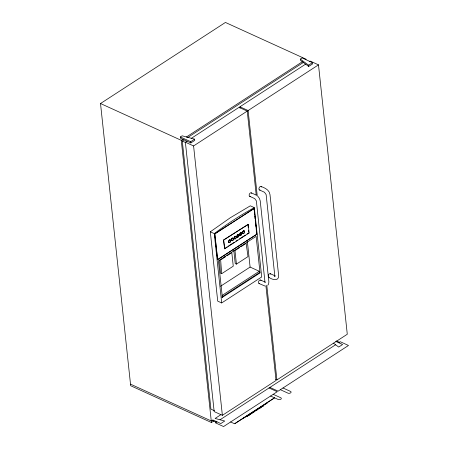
<?xml version="1.0" encoding="UTF-8"?>
<svg xmlns="http://www.w3.org/2000/svg" width="449" height="449" viewBox="0 0 449 449"><rect width="100%" height="100%" fill="white"/><g stroke="black" fill="none" stroke-linecap="round" stroke-linejoin="round"><path stroke-width="0.67" d="M228.457 241.781L229.355 239.946L230.59 240.086L230.388 241.932L229.36 242.595L228.457 241.781L228.939 242.409L228.653 242.28M228.743 241.916L229.147 240.563L230.169 239.901L229.882 239.772M231.235 239.979L232.133 238.138L233.373 238.279L233.166 240.125L232.144 240.793L231.235 239.979L231.723 240.608L231.437 240.473M231.521 240.108L231.925 238.761L232.952 238.093L232.661 237.964M234.013 238.172L234.911 236.337L236.152 236.477L235.95 238.324L234.922 238.986L234.013 238.172L234.501 238.801L234.215 238.672M234.299 238.307L234.704 236.954L235.731 236.292L235.444 236.163M236.152 236.477L235.865 236.348L236.275 237.65M236.791 236.37L237.695 234.53L238.93 234.675L238.728 236.516L237.701 237.184L236.791 236.37L237.28 236.999L236.993 236.87M237.083 236.5L237.487 235.153L238.509 234.485L238.223 234.356M238.93 234.675L238.644 234.541L239.059 235.848M239.575 234.563L240.473 232.728L241.708 232.868L241.506 234.715L240.484 235.377L239.575 234.563L240.058 235.192L239.772 235.063M239.861 234.698L240.266 233.345L241.287 232.683L241.001 232.554M242.353 232.762L243.251 230.921L244.492 231.067L244.284 232.908L243.263 233.575L242.353 232.762L242.842 233.39L242.555 233.261M242.64 232.891L243.044 231.544L244.071 230.876L243.785 230.747M265.017 282.606L256.373 200.95L254.746 198.615L249.661 196.297M267.817 285.205L268.547 284.183L268.884 281.938L260.229 200.939L259.494 198.553L257.99 196.443M229.36 242.595L229.074 242.466L230.388 241.932M240.484 235.377L240.193 235.248L241.506 234.715M243.263 233.575L242.976 233.446L244.284 232.908M210.306 231.802L230.214 217.804L250.334 205.822L254.314 207.629L261.722 276.954L221.688 302.94L217.714 301.127L210.306 231.802L214.28 233.615A348.256 213.814 -65.5 0 1 254.314 207.629M213.769 420.999L211.423 422.52L130.676 385.73L100.514 103.528L225.426 22.45L306.179 59.246M180.346 136.979L182.142 135.811L194.602 139.156L194.737 140.414L190.831 142.95L180.481 138.236L180.346 136.979L190.696 141.693L194.602 139.156M300.33 59.094L302.126 57.932L312.476 62.647L312.611 63.904L308.704 66.441L300.465 60.357L300.33 59.094L308.57 65.184L308.704 66.441M100.514 103.528L181.267 140.324L182.833 139.308M186.279 137.068L302.34 61.738M214.454 410.745L210.935 409.14L182.283 141.042L184.045 139.897M187.564 137.613L303.676 62.248M265.915 285.828L276.034 380.494L222.373 415.325L214.162 411.581L185.375 142.193L186.941 141.177M191.218 138.399L239.031 107.362L247.242 111.105L256.244 195.332M240.047 108.08L239.912 106.795L305.606 64.151M309.238 61.794L310.281 61.115L318.498 64.858L347.285 334.247L276.915 379.921L275.647 379.349M308.57 65.184L312.476 62.647M185.375 142.193L193.586 145.936L247.242 111.105M239.912 106.795L248.123 110.533L318.498 64.858M214.717 233.901L254.145 208.488L256.89 234.193L217.625 259.679L214.717 233.901L254.145 208.488M223.462 240.12L248.19 224.388L249.105 232.964L224.668 248.825L223.462 240.12L248.19 224.388M224.377 248.695L227.289 246.804M228.451 246.052L234.271 242.275M236.017 241.141L237.762 240.007M239.508 238.874L245.328 235.096M247.073 233.963L249.105 232.964M217.468 259.612L256.89 234.193M227.026 255.778L231.819 252.669L233.261 266.173L221.671 273.694L220.476 273.149L219.505 260.061M233.783 250.071L235.225 263.574L236.421 264.124L248.011 256.598L246.147 243.369L241.354 246.479L240.754 246.209M220.526 286.271L250.099 267.076L259.292 271.269L259.438 272.622L260.033 272.891L256.132 236.359L218.439 260.824L222.345 297.356L260.033 272.891M222.182 295.358L259.292 271.269M259.438 272.622L221.744 297.086L222.345 297.356M220.959 414.64L215.093 418.446L224.725 421.027L220.818 423.564L212.82 419.922L211.255 420.938L130.502 384.142M216.929 421.791L215.363 422.806L223.574 426.55L277.235 391.719L269.018 387.981M220.038 419.77L335.594 344.765M338.709 342.744L340.275 341.728L348.486 345.472L278.111 391.152L269.9 387.408M274.569 397.842L234.603 423.783L230.629 421.97M274.833 276.113L266.139 194.613L264.512 192.279L259.427 189.955M265.073 286.069L258.978 283.493M182.283 141.042L185.802 142.642M261.049 186.509C264.893 187.777 269.49 190.062 269.995 194.597L278.649 275.602C279.115 281.759 271.522 279.665 268.749 277.151M251.283 192.846L256.132 195.057M244.492 231.067L244.205 230.932L244.688 231.561M243.251 230.921L243.538 231.055M242.757 231.415L243.044 231.544M242.426 232.088L242.713 232.217M243.504 233.267L243.79 233.401M241.708 232.868L241.422 232.739L241.624 233.233M240.473 232.728L240.759 232.857M239.979 233.216L240.266 233.345M241.551 233.912L241.837 234.041M239.648 233.89L239.934 234.019M240.726 235.074L241.012 235.203M237.695 234.53L237.981 234.664M238.846 235.04L239.132 235.169M237.195 235.023L237.487 235.153M236.87 235.697L237.156 235.826M238.441 236.387L238.728 236.516M238.234 237.01L237.414 237.055L237.701 237.184M234.911 236.337L235.203 236.466M236.062 236.842L236.354 236.977M234.417 236.825L234.704 236.954M234.086 237.499L234.378 237.628M235.658 238.195L235.95 238.324M235.45 238.812L234.636 238.857L234.922 238.986M233.373 238.279L233.082 238.15L233.57 238.778M232.133 238.138L232.419 238.273M231.639 238.632L231.925 238.761M233.211 239.323L233.497 239.452M231.308 239.3L231.594 239.435M232.879 239.996L233.166 240.125M232.672 240.619L231.858 240.664L232.144 240.793M230.59 240.086L230.303 239.957L230.792 240.585M229.355 239.946L229.641 240.075M228.861 240.434L229.147 240.563M230.432 241.13L230.719 241.259M228.53 241.107L228.816 241.236M229.607 242.292L229.894 242.421M239.171 247.236L239.772 247.506L234.979 250.621L236.421 264.124M270.365 273.705L275.091 275.86M224.848 256.536L225.443 256.806L220.65 259.92L221.671 273.694M260.6 280.047L265.325 282.197M336.458 340.965L339.393 342.301M335.773 341.408L342.598 344.518L338.692 347.055L333.416 343.154M282.993 387.981L290.52 391.41A1.908 1.044 -6.1 0 1 290.57 392.892A1.908 1.044 -6.1 0 1 287.888 393.122L280.361 389.687M273.222 394.323L280.754 397.752A1.908 1.044 -6.1 0 1 280.805 399.228A1.908 1.044 -6.1 0 1 278.122 399.458L270.595 396.029M274.249 398.044L234.984 423.536M266.998 402.933L267.284 403.062L242.555 418.794M263.041 405.817L263.327 405.947L260.987 407.148M262.901 405.907L263.187 406.036M262.525 406.149L262.817 406.283M262.014 406.485L262.3 406.614M261.503 406.816L261.789 406.946M261.127 407.058L261.413 407.192M260.257 407.625L260.549 407.754L258.209 408.955M260.123 407.709L260.409 407.844M259.747 407.956L260.033 408.085M259.236 408.287L259.522 408.416M258.725 408.618L259.011 408.753M258.349 408.865L258.635 408.994M257.479 409.426L257.765 409.555L255.43 410.756M257.344 409.516L257.631 409.645M256.968 409.757L257.255 409.892M256.458 410.094L256.744 410.223M255.941 410.425L256.227 410.554M255.565 410.667L255.857 410.801M254.701 411.228L254.987 411.363L252.652 412.564M254.561 411.318L254.852 411.452M254.19 411.565L254.476 411.694M253.674 411.896L253.966 412.025M253.163 412.227L253.449 412.362M252.787 412.474L253.073 412.603M251.923 413.035L252.209 413.164L249.869 414.365M251.782 413.125L252.069 413.254M251.406 413.366L251.698 413.501M250.896 413.697L251.182 413.832M250.385 414.034L250.671 414.163M250.009 414.275L250.295 414.405M249.139 414.837L249.431 414.971L247.09 416.167M249.004 414.927L249.29 415.061M248.628 415.173L248.914 415.303M248.117 415.505L248.404 415.634M247.601 415.836L247.893 415.97M247.231 416.083L247.517 416.212M212.136 420.365L216.244 422.24M248.123 110.533L257.271 196.157M266.796 285.255L276.915 379.921M253.988 208.415L254.207 210.497M254.358 211.889L254.656 214.667M254.802 216.059L255.099 218.837M255.245 220.229L255.992 227.172M256.138 228.563L256.733 234.12M247.904 224.259L248.258 227.553M248.538 230.191L248.752 232.172M247.371 241.556L250.099 267.076M223.748 240.254L224.668 248.825M214.88 233.974L217.625 259.679M214.28 233.615L221.688 302.94M193.586 145.936L222.373 415.325M190.696 141.693L190.831 142.95M181.267 140.324L211.423 422.52M250.295 196.325A1.908 1.167 -65.5 0 1 249.419 194.052A1.908 1.167 -65.5 0 1 251.698 193.339M260.061 189.983A1.908 1.167 -65.5 0 1 259.191 187.716A1.908 1.167 -65.5 0 1 261.464 186.997M269.046 277.229A1.908 1.167 -65.5 0 1 268.62 274.693A1.908 1.167 -65.5 0 1 270.781 274.193M259.612 283.521A1.908 1.167 -65.5 0 1 258.742 281.254A1.908 1.167 -65.5 0 1 261.015 280.535M274.889 276.006L274.839 276.348L274.889 276.006"/></g></svg>
